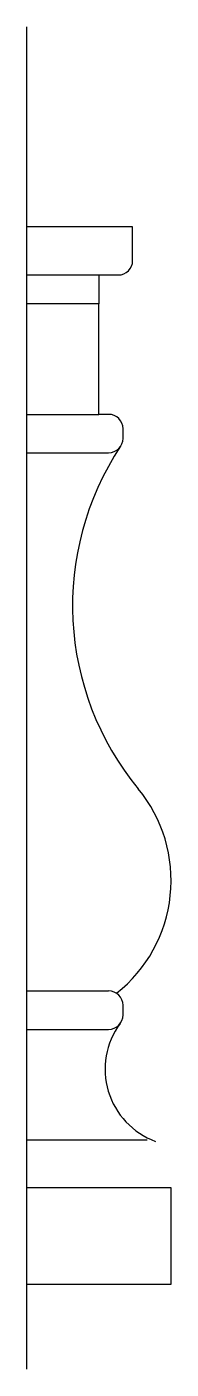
# Model space of a CAD drawing. Header units: inches. Extents: x 475.7 to 499.7, y 132.5 to 160.5.
# Drawn here: x 475.67 to 478.67, y 132.54 to 160.48 of the extents above.
import ezdxf

# ---------------------------------------------------------------- set-up
doc = ezdxf.new("R2010")
doc.units = ezdxf.units.IN
doc.header["$MEASUREMENT"] = 0

msp = doc.modelspace()

# ---------------------------------------------------------------- linework, layer by layer
for p, q in [((475.665, 132.542), (475.665, 160.479)), ((477.165, 156.314), (475.665, 156.314)), ((477.865, 156.314), (477.165, 156.314)), ((477.865, 155.614), (477.865, 156.314)), ((475.665, 155.314), (477.165, 155.314)), ((477.165, 155.314), (477.565, 155.314)), ((477.165, 155.314), (477.165, 154.714)), ((477.165, 154.714), (475.665, 154.714)), ((477.165, 152.414), (477.165, 154.714)), ((475.665, 152.414), (477.165, 152.414)), ((477.365, 152.414), (477.165, 152.414)), ((477.665, 151.914), (477.665, 152.114)), ((475.665, 151.614), (477.365, 151.614)), ((475.665, 140.414), (477.365, 140.414)), ((477.665, 139.914), (477.665, 140.114)), ((475.665, 139.614), (477.365, 139.614)), ((475.665, 137.314), (478.165, 137.314)), ((478.165, 136.314), (475.665, 136.314)), ((478.665, 136.314), (478.165, 136.314)), ((478.665, 134.314), (478.665, 136.314)), ((475.665, 134.314), (478.665, 134.314))]:
    msp.add_line(p, q)
for centre, radius, start, end in [((477.565, 155.614), 0.3, 270, 0), ((477.365, 152.114), 0.3, 0, 90), ((482.615, 148.432), 6, 146.4465, 219.4438), ((477.365, 151.914), 0.3, 270, 0), ((475.665, 142.714), 3, 308.4446, 39.4438), ((477.365, 140.114), 0.3, 0, 90), ((478.892, 138.784), 1.6, 143.5055, 249.7328), ((477.365, 139.914), 0.3, 270, 0)]:
    msp.add_arc(centre, radius, start, end)

doc.saveas('drawing.dxf')
